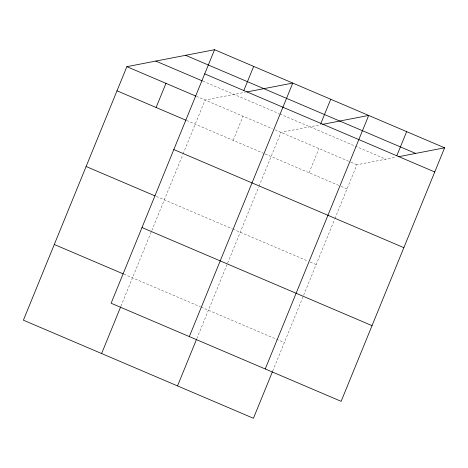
<?xml version="1.0" encoding="UTF-8"?>
<svg xmlns="http://www.w3.org/2000/svg" width="468" height="468" viewBox="0 0 468 468"><rect width="100%" height="100%" fill="white"/><g stroke="black" fill="none" stroke-linecap="round" stroke-linejoin="round"><path stroke-width="0.35" stroke-dasharray="2.34 1.75" d="M120.919 306.23L182.807 154.58M183.082 153.902L205.072 100.017L245.372 92.231M233.169 140.353L243.027 116.204M196.829 338.598L227.343 263.829M227.618 263.156L258.716 186.948M258.991 186.276L280.981 132.391L321.282 124.605M309.085 172.727L318.936 148.578M272.739 370.972L334.626 219.322M334.901 218.65L356.891 164.765L395.776 157.254M202.86 81.139L279.291 113.736M279.958 114.022L385.837 159.173M196.455 96.344L272.323 128.7M274.991 129.835L350.234 161.928M350.901 162.209L356.891 164.765M186.597 120.492L264.467 153.697M265.134 153.984L340.382 186.071M341.043 186.358L347.04 188.914M156.37 196.466L232.245 228.823M232.912 229.109L307.494 260.91M310.155 262.051L316.152 264.601M123.885 274.166L200.421 306.809M201.088 307.09L284.322 342.588"/><path stroke-width="0.7" d="M214.566 49.719L111.109 303.235L341.143 401.333L444.6 147.818L214.566 49.719L126.857 66.667L23.4 320.182L253.434 418.281L272.464 371.65M156.107 107.488L165.964 83.345M101.614 353.533L120.645 306.903M243.816 90.54L253.674 66.397M189.318 336.586L292.775 83.076L246.794 91.956M177.524 385.907L196.554 339.277M320.878 123.406L330.73 99.257M265.233 368.959L368.69 115.444L322.704 124.33M396.788 155.78L406.645 131.631M398.619 156.704L444.6 147.818M185.62 55.312L415.654 153.41M204.709 73.868L434.749 171.967M155.803 61.074L202.199 80.859M126.857 66.667L195.788 96.063M117.006 90.81L185.936 120.212M173.821 149.555L403.855 247.66M86.112 166.503L155.048 195.899M141.997 227.542L372.031 325.64M54.288 244.489L123.224 273.885"/></g></svg>
